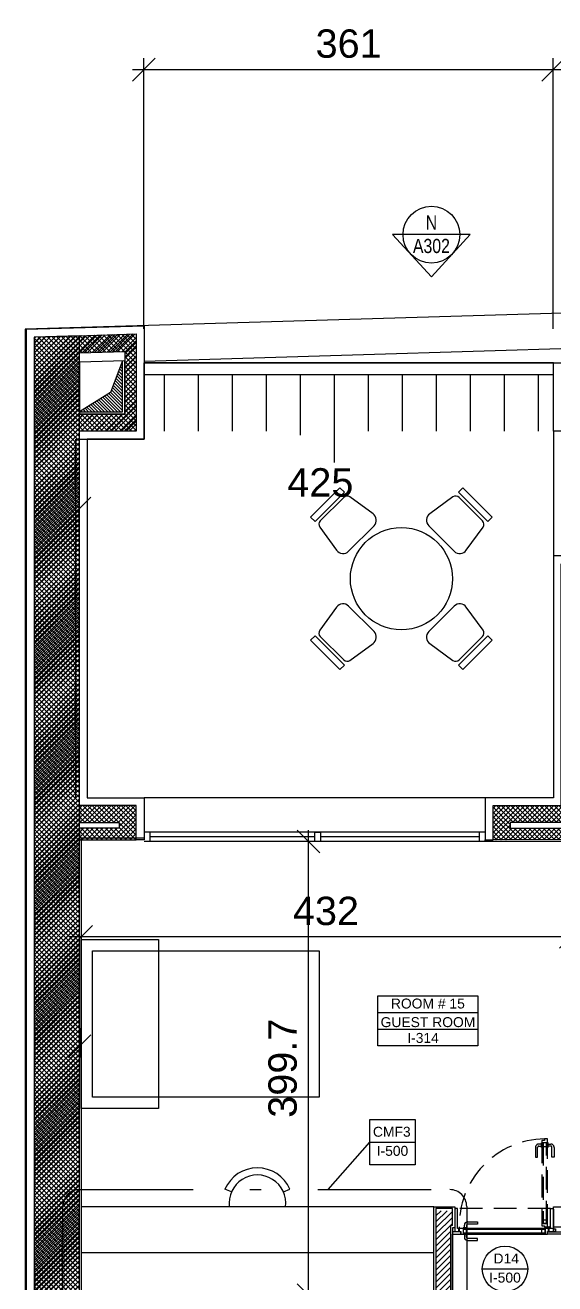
# Model space of a CAD drawing. Extents: x -1.7 to 46.3, y -159.8 to -77.2.
# Drawn here: x 0 to 4.67, y -89.85 to -78.76 of the extents above; entities that cross this region are included whole.
import ezdxf
from ezdxf.enums import TextEntityAlignment as Align

# ---------------------------------------------------------------- set-up
doc = ezdxf.new("R2010")
doc.units = 0
doc.header["$MEASUREMENT"] = 0
doc.header["$PDMODE"] = 35
doc.header["$PDSIZE"] = 0.3
for name, pattern in [('9-48-Xref plan$0$DASHED', [0.75, 0.5, -0.25]), ('9-48-Xref plan$0$HIDDEN', [0.3, 0.2, -0.1]), ('DASHDOT2', [0.5, 0.25, -0.125, 0, -0.125]), ('HIDDEN', [0.375, 0.25, -0.125])]:
    doc.linetypes.add(name, pattern=pattern)
doc.layers.get('0').update_dxf_attribs({"linetype": 'CONTINUOUS'})
doc.layers.get('DEFPOINTS').update_dxf_attribs({"linetype": 'CONTINUOUS'})
for name, color, linetype in [('60%', 7, 'CONTINUOUS'), ('9-48-Xref plan$0$0-DASHED', 8, '9-48-Xref plan$0$DASHED'), ('9-48-Xref plan$0$A-ALU', 9, 'CONTINUOUS'), ('9-48-Xref plan$0$A-HATCH-CONC', 8, 'CONTINUOUS'), ('9-48-Xref plan$0$A-PROJECTION', 8, 'CONTINUOUS'), ('9-48-Xref plan$0$a-shaft', 251, 'CONTINUOUS'), ('9-48-Xref plan$0$AR10-METAL', 243, 'CONTINUOUS'), ('9-48-Xref plan$0$AR12-WOOD', 42, 'CONTINUOUS'), ('9-48-Xref plan$0$AR13-PLST', 31, 'CONTINUOUS'), ('9-48-Xref plan$0$AR14-BLST', 8, 'CONTINUOUS'), ('9-48-Xref plan$0$AR19-DOORS', 34, 'CONTINUOUS'), ('9-48-Xref plan$0$AR21-WIN', 142, 'CONTINUOUS'), ('9-48-Xref plan$0$CON01-STRUCT', 6, 'CONTINUOUS'), ('9-48-Xref plan$0$CON02-NON-STRUCT', 5, 'CONTINUOUS'), ('9-48-Xref plan$0$HT01-STRUCT', 252, 'CONTINUOUS'), ('9-48-Xref plan$0$HT03-NON-STRUCT', 52, 'CONTINUOUS'), ('9-48-Xref plan$0$INT04-HINGE', 242, 'CONTINUOUS'), ('9-48-Xref plan$0$TIL03-CLD', 53, 'CONTINUOUS'), ('A-ANNO-ELTAG', 7, 'CONTINUOUS'), ('A-AREAS', 6, 'CONTINUOUS'), ('A-BALUST', 1, 'CONTINUOUS'), ('a-dim', 3, 'CONTINUOUS'), ('A-HATCH-CONC', 8, 'CONTINUOUS'), ('A-HATCH-WALL', 8, 'CONTINUOUS'), ('A-PROJECTION', 9, 'CONTINUOUS'), ('a-revetement', 1, 'CONTINUOUS'), ('a-shaft', 251, 'CONTINUOUS'), ('A-TILES', 137, 'CONTINUOUS'), ('A-WALL', 4, 'CONTINUOUS'), ('AR24-CLOSET', 33, 'CONTINUOUS'), ('AR25-FURN', 142, 'CONTINUOUS'), ('Parcelle$0$N-PLOT', 5, 'CONTINUOUS'), ('S-2ND-3RD-4-5-6TH$0$A-SHAFT 2-3-4-5-6', 8, 'CONTINUOUS'), ('S-2ND-3RD-4-5-6TH$0$A-STR 2-3-4-5-6', 2, 'CONTINUOUS'), ('S-2ND-3RD-4-5-6TH$0$N-PLOT', 5, 'CONTINUOUS'), ('SMB01-GEN-SMB', 13, 'CONTINUOUS'), ('SMB05-DOOR-NO', 32, 'CONTINUOUS'), ('SMB09-ROOM-NO', 52, 'CONTINUOUS'), ('SMB16-FURN', 142, 'CONTINUOUS')]:
    doc.layers.add(name, color=color, linetype=linetype)
doc.styles.add('A100-STEXT', font='ARIAL.TTF', dxfattribs={"height": 0.25})
doc.styles.add('BLOCK', font='ARIAL.TTF', dxfattribs={"width": 0.8, "height": 0.25})
doc.styles.add('raa', font='ARIAL.TTF')
doc.dimstyles.new('A100-DIM', dxfattribs={"dimtxt": 0.25, "dimasz": 0.2, "dimexe": 0.1, "dimexo": 0.3, "dimgap": 0.1, "dimtad": 1, "dimlfac": 100, "dimrnd": 0.5, "dimdsep": 46, "dimtxsty": 'A100-STEXT', "dimblk1": 'OBLIQUE', "dimblk2": 'OBLIQUE', "dimsah": 1, "dimcen": -0.05, "dimdle": 0.1, "dimclrd": 15, "dimclre": 15, "dimclrt": 256, "dimadec": 0, "dimazin": 0, "dimtfac": 0.28, "dimtix": 1, "dimtmove": 2, "dimatfit": 3, "dimldrblk": 'OBLIQUE', "dimfxl": 0, "dimtolj": 1, "dimarcsym": 0})
doc.dimstyles.new('dim-law', dxfattribs={"dimtxt": 0.25, "dimasz": 0.2, "dimexe": 0.1, "dimexo": 0.3, "dimgap": 0.1, "dimtad": 1, "dimlfac": 100, "dimdsep": 46, "dimtxsty": 'A100-STEXT', "dimblk1": 'OBLIQUE', "dimblk2": 'OBLIQUE', "dimsah": 1, "dimcen": -0.05, "dimdle": 0.1, "dimclrd": 15, "dimclre": 15, "dimclrt": 256, "dimadec": 0, "dimazin": 0, "dimtfac": 0.28, "dimtix": 1, "dimtmove": 2, "dimatfit": 3, "dimldrblk": 'OBLIQUE', "dimfxl": 0, "dimtolj": 1, "dimarcsym": 0})
pattern_1 = [(45, (8.927112, -200.333704), (-0.0212132034, 0.0212132034), []), (135, (8.927112, -200.333704), (-0.0212132034, -0.0212132034), [])]

# ---------------------------------------------------------------- blocks, each defined once
blk = doc.blocks.new('_OBLIQUE')
at = {"color": 0, "linetype": 'ByBlock'}
blk.add_line((-0.5, -0.5), (0.5, 0.5), dxfattribs=at)
blk = doc.blocks.new('*D186')
at = {"layer": '60%', "color": 15, "lineweight": -2}
for p, q in [((1.048, -81.436), (1.048, -79.051)), ((4.658, -81.436), (4.658, -79.051)), ((0.948, -79.151), (4.758, -79.151))]:
    blk.add_line(p, q, dxfattribs=at)
at = {"layer": 'DEFPOINTS', "color": 0}
for p in [(4.658, -79.151), (1.048, -81.736), (4.658, -81.736)]:
    blk.add_point(p, dxfattribs=at)
at = {"layer": '60%', "color": 15, "lineweight": -2, "xscale": 0.2, "yscale": 0.2, "zscale": 0.2, "rotation": 180}
blk.add_blockref('_OBLIQUE', (1.048, -79.151), dxfattribs=at)
at = {"layer": '60%', "color": 15, "lineweight": -2, "xscale": 0.2, "yscale": 0.2, "zscale": 0.2}
blk.add_blockref('_OBLIQUE', (4.658, -79.151), dxfattribs=at)
at = {"layer": '60%', "insert": (2.853, -78.923), "char_height": 0.25, "attachment_point": 5, "style": 'A100-STEXT'}
blk.add_mtext('\\A1;361', dxfattribs=at)
blk = doc.blocks.new('ELTAG_D')
for p, q in [((0.005, 0), (-0.005, 0)), ((0.00685, 0), (0, -0.00742)), ((0.00685, 0), (0.005, 0)), ((-0.00685, 0), (0, -0.00742)), ((-0.005, 0), (-0.00685, 0))]:
    blk.add_line(p, q)
blk.add_circle((0, 0), 0.005)
at = {"color": 7, "style": 'BLOCK', "width": 0.8}
for tag, p in [('ELV.NO.', (0, 0.00213)), ('DWG', (0, -0.00199))]:
    blk.add_attdef(tag, text='', height=0.0025, rotation=0, dxfattribs=at).set_placement(p, align=Align.MIDDLE)
blk = doc.blocks.new('A1018DA')
for p, q in [((-0.181, 0.506), (-0.734, 0.417)), ((-1, 0.406), (-0.875, 0.406)), ((-1, -0.406), (-1, 0.406)), ((-0.875, 0.406), (-0.875, -0.406)), ((-0.812, 0.325), (-0.812, -0.325)), ((0, -0.352), (0, 0.352)), ((-1, -0.406), (-0.875, -0.406)), ((-0.734, -0.417), (-0.181, -0.506))]:
    blk.add_line(p, q)
for centre, radius, start, end in [((-0.156, 0.352), 0.156, 0, 99.1102), ((-0.719, 0.325), 0.0938, 99.1102, 180), ((-0.719, -0.325), 0.0938, 180, 260.8898), ((-0.156, -0.352), 0.156, 260.8898, 0)]:
    blk.add_arc(centre, radius, start, end)
blk = doc.blocks.new('*D252')
at = {"layer": 'a-dim', "color": 15, "lineweight": -2}
for p, q in [((2.499, -90.048), (2.499, -85.851)), ((3.303, -85.951), (2.399, -85.951)), ((3.303, -89.948), (2.399, -89.948))]:
    blk.add_line(p, q, dxfattribs=at)
at = {"layer": 'DEFPOINTS', "color": 0}
for p in [(2.499, -85.951), (3.603, -85.951), (3.603, -89.948)]:
    blk.add_point(p, dxfattribs=at)
at = {"layer": 'a-dim', "color": 15, "lineweight": -2, "xscale": 0.2, "yscale": 0.2, "zscale": 0.2}
for p, rotation in [((2.499, -85.951), 90), ((2.499, -89.948), 270)]:
    blk.add_blockref('_OBLIQUE', p, dxfattribs=dict(at, rotation=rotation))
at = {"layer": 'a-dim', "insert": (2.272, -87.949), "char_height": 0.25, "attachment_point": 5, "rotation": 90, "style": 'A100-STEXT'}
blk.add_mtext('\\A1;399.7', dxfattribs=at)
blk = doc.blocks.new('*D253')
at = {"layer": 'a-dim', "color": 15, "lineweight": -2}
for p, q in [((0.493, -86.251), (0.493, -86.893)), ((4.813, -86.251), (4.813, -86.893)), ((4.913, -86.793), (0.393, -86.793))]:
    blk.add_line(p, q, dxfattribs=at)
at = {"layer": 'DEFPOINTS', "color": 0}
for p in [(0.493, -85.951), (4.813, -85.951), (0.493, -86.793)]:
    blk.add_point(p, dxfattribs=at)
at = {"layer": 'a-dim', "color": 15, "lineweight": -2, "xscale": 0.2, "yscale": 0.2, "zscale": 0.2}
for p, rotation in [((0.493, -86.793), 180.0000000001747), ((4.813, -86.793), 1.747402222918026e-10)]:
    blk.add_blockref('_OBLIQUE', p, dxfattribs=dict(at, rotation=rotation))
at = {"layer": 'a-dim', "insert": (2.653, -86.565), "char_height": 0.25, "attachment_point": 5, "style": 'A100-STEXT'}
blk.add_mtext('\\A1;432', dxfattribs=at)

msp = doc.modelspace()

# ---------------------------------------------------------------- hatches: boundary and pattern name
at = {"layer": '9-48-Xref plan$0$a-shaft'}
h = msp.add_hatch(dxfattribs=at)
h.set_pattern_fill('_USER,_O', color=256, scale=0.02, angle=315, pattern_type=0)
h.set_pattern_definition([(315, (-338376.396732, -23882.107392), (0.0141421356237, 0.0141421356237), [])])
h.paths.add_polyline_path([(0.85837, -81.71679), (0.85814, -81.71679), (0.75319, -81.99498), (0.47837, -82.16568), (0.85837, -82.16568)])
at = {"layer": '9-48-Xref plan$0$HT01-STRUCT'}
h = msp.add_hatch(dxfattribs=at)
h.set_pattern_fill('_USER', color=256, scale=0.03, angle=45, style=0, double=1, pattern_type=0)
h.set_pattern_definition(pattern_1)
h.paths.add_polyline_path([(0.47828, -81.49499), (0.07837, -81.50689), (0.07837, -96.73568), (0.47837, -96.73568), (0.47837, -96.57568)])
h = msp.add_hatch(dxfattribs=at)
h.set_pattern_fill('_USER', color=256, scale=0.03, angle=45, style=0, double=1, pattern_type=0)
h.set_pattern_definition(pattern_1)
h.paths.add_polyline_path([(0.87837, -81.63315), (0.87837, -82.18568), (0.47828, -82.18568), (0.47828, -82.33568), (0.97837, -82.33568), (0.97837, -81.48011), (0.47828, -81.49499), (0.47828, -81.64506)])
h = msp.add_hatch(dxfattribs=at)
h.set_pattern_fill('_USER', color=256, scale=0.03, angle=45, style=0, double=1, pattern_type=0)
h.set_pattern_definition(pattern_1)
h.paths.add_polyline_path([(5.02837, -83.50568), (4.72837, -83.50568), (4.72837, -85.63568), (4.12837, -85.63568), (4.12837, -85.93568), (5.03279, -85.9353)])
h.paths.add_polyline_path([(4.87837, -85.78568), (4.87837, -83.60568), (4.92837, -83.60568), (4.92837, -85.83568), (4.27837, -85.83568), (4.27837, -85.78568)], flags=16)
h = msp.add_hatch(dxfattribs=at)
h.set_pattern_fill('_USER', color=256, scale=0.03, angle=45, style=0, double=1, pattern_type=0)
h.set_pattern_definition(pattern_1)
h.paths.add_polyline_path([(0.97837, -85.63568), (0.4783, -85.63568), (0.4783, -85.78568), (0.82837, -85.78568), (0.82837, -85.83568), (0.47831, -85.83568), (0.47831, -85.93568), (0.97837, -85.93568)])
at = {"layer": '9-48-Xref plan$0$HT03-NON-STRUCT'}
h = msp.add_hatch(dxfattribs=at)
h.set_pattern_fill('ANSI31', color=252, scale=0.3, style=0, double=1)
h.set_pattern_definition([(45, (8.92711, -200.354426), (-0.026516504, 0.026516504), [])])
h.paths.add_polyline_path([(3.62332, -91.00068), (3.76837, -91.00068), (3.76837, -90.8564), (3.7526, -90.8564), (3.7526, -89.3564), (3.76837, -89.3564), (3.76837, -89.2064), (3.62332, -89.2064)])
at = {"layer": 'A-HATCH-CONC'}
h = msp.add_hatch(dxfattribs=at)
h.set_pattern_fill('ANSI31', color=256, scale=0.25, style=0)
h.set_pattern_definition([(45, (8e-11, -138.735676), (-0.022097087, 0.022097087), [])])
h.paths.add_polyline_path([(0.47837, -81.49796), (0.07837, -81.50689), (0.07837, -96.73568), (0.47837, -96.73568)])
at = {"layer": 'A-HATCH-WALL'}
h = msp.add_hatch(dxfattribs=at)
h.set_pattern_fill('ANSI32', color=256, scale=0.25, style=0)
h.set_pattern_definition([(45, (-4e-09, -138.73489), (-0.06629126, 0.06629126), []), (45, (0.04419, -138.73489), (-0.06629126, 0.06629126), [])])
h.paths.add_polyline_path([(0.97837, -81.47932), (0.47837, -81.4942), (0.47837, -81.64427), (0.87837, -81.63236), (0.87837, -82.18489), (0.47837, -82.18489), (0.47837, -82.33489), (0.97837, -82.33489)])
at = {"layer": 'a-shaft'}
h = msp.add_hatch(dxfattribs=at)
h.set_pattern_fill('_USER,_O', color=256, scale=0.02, angle=315, pattern_type=0)
h.set_pattern_definition([(315, (-338376.396732, -23882.107392), (0.0141421356237, 0.0141421356237), [])])
h.paths.add_polyline_path([(0.85837, -81.71679), (0.85814, -81.71679), (0.75319, -81.99498), (0.47837, -82.16568), (0.85837, -82.16568)])

# ---------------------------------------------------------------- linework, layer by layer
msp.add_circle((3.3183, -83.63608), 0.45)
at = {"layer": '9-48-Xref plan$0$0-DASHED', "ltscale": 0.8}
for p, q in [((4.6079, -89.31847), (4.5579, -89.31847)), ((4.5579, -89.33894), (4.5799, -89.33894)), ((4.5799, -89.33894), (4.5799, -89.34847)), ((4.5799, -89.34847), (4.6079, -89.34847)), ((4.5799, -89.35072), (4.5799, -89.34872)), ((4.61024, -89.34872), (4.5799, -89.34872)), ((4.6099, -89.35072), (4.5799, -89.35072))]:
    msp.add_line(p, q, dxfattribs=at)
msp.add_lwpolyline([(4.5979, -89.31847), (4.5979, -89.28847), (4.5679, -89.28847), (4.5679, -89.31847)], close=True, dxfattribs=at)
at = {"layer": '9-48-Xref plan$0$A-ALU'}
for p, q in [((4.65837, -82.33568), (4.65837, -83.43568)), ((4.05837, -85.56568), (1.04837, -85.56568))]:
    msp.add_line(p, q, dxfattribs=at)
at = {"layer": '9-48-Xref plan$0$A-HATCH-CONC', "linetype": '9-48-Xref plan$0$HIDDEN'}
for p, q in [((4.5799, -88.58725), (4.5579, -88.58725)), ((4.5579, -88.58725), (4.5579, -89.33894)), ((4.6079, -88.60772), (4.5579, -88.60772)), ((4.5679, -88.60772), (4.5679, -89.31847)), ((4.6079, -88.57272), (4.5799, -88.57272)), ((4.5799, -88.57272), (4.5799, -88.58725)), ((4.5979, -89.31847), (4.5979, -88.60772)), ((4.6079, -89.34847), (4.6079, -88.57272)), ((4.6329, -89.18568), (3.81384, -89.18568))]:
    msp.add_line(p, q, dxfattribs=at)
for points in [[(4.5529, -88.64672), (4.5529, -88.60672), (4.5579, -88.60672), (4.5579, -88.64672)], [(4.5979, -88.63772), (4.5979, -88.60772), (4.5679, -88.60772), (4.5679, -88.63772)], [(4.6129, -88.64622), (4.6129, -88.60622), (4.6079, -88.60622), (4.6079, -88.64622)]]:
    msp.add_lwpolyline(points, close=True, dxfattribs=at)
for points in [[(4.5009, -88.64722), (4.5009, -88.73222), (4.5199, -88.73222), (4.5199, -88.64622)], [(4.5299, -88.63622), (4.5529, -88.63622), (4.5529, -88.61722), (4.5309, -88.61722)], [(4.6359, -88.63622), (4.6129, -88.63622), (4.6129, -88.61722), (4.6349, -88.61722)], [(4.6649, -88.64722), (4.6649, -88.73222), (4.6459, -88.73222), (4.6459, -88.64622)]]:
    msp.add_lwpolyline(points, dxfattribs=at)
for centre, radius, start, end in [((4.58894, -89.33326), 0.76058, 90.680788, 182.050884), ((4.5309, -88.64722), 0.03, 90, 180), ((4.5299, -88.64622), 0.01, 90, 180), ((4.6349, -88.64722), 0.03, 0, 90), ((4.6359, -88.64622), 0.01, 0, 90)]:
    msp.add_arc(centre, radius, start, end, dxfattribs=at)
at = {"layer": '9-48-Xref plan$0$A-PROJECTION'}
msp.add_line((7.15837, -81.53964), (1.04881, -81.72169), dxfattribs=at)
at = {"layer": '9-48-Xref plan$0$a-shaft'}
msp.add_lwpolyline([(0.47837, -82.16568), (0.85837, -82.16568), (0.85837, -81.71619), (0.75319, -81.99498), (0.47837, -82.16568)], dxfattribs=at)
at = {"layer": '9-48-Xref plan$0$AR10-METAL', "ltscale": 70}
for points in [[(3.90234, -89.35547), (3.86234, -89.35547), (3.86234, -89.36047), (3.90234, -89.36047)], [(3.90234, -89.41547), (3.86234, -89.41547), (3.86234, -89.41047), (3.90234, -89.41047)]]:
    msp.add_lwpolyline(points, close=True, dxfattribs=at)
for points in [[(3.89234, -89.33247), (3.89234, -89.35547), (3.87334, -89.35547), (3.87334, -89.33347)], [(3.90334, -89.30347), (3.98834, -89.30347), (3.98834, -89.32247), (3.90234, -89.32247)], [(3.89234, -89.43847), (3.89234, -89.41547), (3.87334, -89.41547), (3.87334, -89.43747)], [(3.90334, -89.46747), (3.98834, -89.46747), (3.98834, -89.44847), (3.90234, -89.44847)]]:
    msp.add_lwpolyline(points, dxfattribs=at)
for centre, radius, start, end in [((3.90334, -89.33347), 0.03, 90, 180), ((3.90234, -89.33247), 0.01, 90, 180), ((3.90334, -89.43747), 0.03, 180, 270), ((3.90234, -89.43847), 0.01, 180, 270)]:
    msp.add_arc(centre, radius, start, end, dxfattribs=at)
at = {"layer": '9-48-Xref plan$0$AR12-WOOD'}
for points in [[(4.67837, -89.39047), (4.65837, -89.39047), (4.65837, -89.36568), (4.67837, -89.36568)], [(4.60737, -89.39047), (6.83541, -89.39047), (6.85541, -89.41047), (4.60737, -89.41047)]]:
    msp.add_lwpolyline(points, close=True, dxfattribs=at)
msp.add_lwpolyline([(3.78837, -89.39047), (3.7676, -89.39047), (3.7676, -90.78088), (3.84137, -90.78088), (3.84137, -90.76088), (3.7676, -90.76088), (3.7676, -89.41047), (3.84137, -89.41047), (3.84137, -89.39047), (3.78837, -89.39047)], dxfattribs=at)
at = {"layer": '9-48-Xref plan$0$AR13-PLST', "ltscale": 0.25}
for points in [[(5.04925, -82.33568), (5.04925, -82.33568), (5.04925, -86.76568), (8.49049, -86.76568), (8.49049, -87.53043), (8.30637, -87.53043), (8.30637, -86.95568), (5.05337, -86.95568), (5.05337, -88.46068), (5.65337, -88.46068), (5.65337, -89.16068), (8.30637, -89.16068), (8.30637, -88.39068), (8.49049, -88.39068), (8.49049, -89.08567), (8.75875, -89.08569), (8.75875, -89.35069), (4.65837, -89.35068), (4.65837, -89.17068), (4.81337, -89.17068), (4.81337, -85.95068), (4.05837, -85.95068), (4.05837, -85.93568)], [(1.04837, -85.90666), (1.04837, -85.92166), (0.49337, -85.92166), (0.49337, -89.94766), (3.60332, -89.94766), (3.60332, -89.17068), (3.78837, -89.17068), (3.78837, -89.35568), (3.7676, -89.35568), (3.7676, -90.81568), (3.78872, -90.81568)]]:
    msp.add_lwpolyline(points, dxfattribs=at)
at = {"layer": '9-48-Xref plan$0$AR14-BLST'}
msp.add_lwpolyline([(1.04837, -81.83568), (4.65837, -81.83568), (4.65837, -81.73568), (1.04837, -81.73568)], close=True, dxfattribs=at)
at = {"layer": '9-48-Xref plan$0$AR19-DOORS', "ltscale": 70}
for p, q in [((4.6149, -89.36047), (3.82884, -89.36047)), ((3.82884, -89.36047), (3.82884, -89.38847)), ((3.86384, -89.36047), (3.86384, -89.41047)), ((4.5849, -89.37047), (3.86384, -89.37047)), ((4.5849, -89.36047), (4.5849, -89.41047)), ((4.6149, -89.38847), (4.6149, -89.36047)), ((3.82384, -89.39047), (3.78837, -89.39047)), ((3.82884, -89.38847), (3.84337, -89.38847)), ((3.84337, -89.38847), (3.84337, -89.41047)), ((3.84337, -89.41047), (4.60537, -89.41047)), ((3.86384, -89.40047), (4.5849, -89.40047)), ((4.60537, -89.41047), (4.60537, -89.38847)), ((4.60537, -89.38847), (4.6149, -89.38847))]:
    msp.add_line(p, q, dxfattribs=at)
for points in [[(3.82384, -89.39047), (3.82384, -89.36047), (3.81384, -89.36047), (3.81384, -89.18568), (3.79337, -89.18568), (3.79337, -89.19088), (3.78837, -89.19088), (3.78837, -89.39047)], [(4.6329, -89.36047), (4.6329, -89.18568), (4.65337, -89.18568), (4.65337, -89.19088), (4.65837, -89.19088), (4.65837, -89.38847)], [(4.6199, -89.38847), (4.6199, -89.36247)]]:
    msp.add_lwpolyline(points, dxfattribs=at)
for points in [[(3.89384, -89.37047), (3.86384, -89.37047), (3.86384, -89.40047), (3.89384, -89.40047)], [(4.5849, -89.37047), (4.5549, -89.37047), (4.5549, -89.40047), (4.5849, -89.40047)]]:
    msp.add_lwpolyline(points, close=True, dxfattribs=at)
at = {"layer": '9-48-Xref plan$0$AR19-DOORS', "linetype": 'Continuous'}
msp.add_lwpolyline([(4.65837, -89.36047), (4.6199, -89.36047), (4.6199, -89.37247), (4.6199, -89.37247), (4.6199, -89.38033), (4.6199, -89.37623), (4.6199, -89.37623), (4.6199, -89.38847), (4.65837, -89.38847), (4.65837, -89.36047)], close=True, dxfattribs=at)
at = {"layer": '9-48-Xref plan$0$AR21-WIN'}
for p, q in [((4.05837, -85.87068), (1.04837, -85.87068)), ((1.09837, -85.87068), (1.09837, -85.95068)), ((2.55337, -85.91068), (1.09837, -85.91068)), ((4.00837, -85.91068), (2.60337, -85.91068)), ((4.00837, -85.95068), (4.00837, -85.87068)), ((4.05837, -85.95068), (1.04837, -85.95068))]:
    msp.add_line(p, q, dxfattribs=at)
msp.add_lwpolyline([(2.60337, -85.95068), (2.55337, -85.95068), (2.55337, -85.87068), (2.60337, -85.87068)], close=True, dxfattribs=at)
at = {"layer": '9-48-Xref plan$0$CON01-STRUCT'}
for points in [[(0.47837, -96.73568), (0.47828, -81.49499), (0.07837, -81.50689), (0.07837, -96.73568)], [(4.87837, -85.78568), (4.27837, -85.78568), (4.27837, -85.83568), (4.92837, -85.83568), (4.92837, -83.60568), (4.87837, -83.60568)], [(0.97837, -85.63568), (0.4783, -85.63568), (0.4783, -85.78568), (0.82837, -85.78568), (0.82837, -85.83568), (0.47831, -85.83568), (0.47831, -85.93568), (0.97837, -85.93568)]]:
    msp.add_lwpolyline(points, close=True, dxfattribs=at)
for points in [[(0.47828, -81.49499), (0.97837, -81.48011), (0.97837, -82.33568), (0.47837, -82.33568)], [(0.47837, -81.64505), (0.87837, -81.63315), (0.87837, -82.18568), (0.47837, -82.18568)], [(5.03279, -85.9353), (4.12837, -85.93568), (4.12837, -85.63568), (4.72837, -85.63568), (4.72837, -83.50568), (5.02837, -83.50568), (5.03279, -85.9353)]]:
    msp.add_lwpolyline(points, dxfattribs=at)
at = {"layer": '9-48-Xref plan$0$CON02-NON-STRUCT'}
for p, q in [((3.76837, -89.33568), (3.7526, -89.33568)), ((3.7526, -89.33568), (3.7526, -90.83568))]:
    msp.add_line(p, q, dxfattribs=at)
msp.add_lwpolyline([(3.76837, -89.33568), (3.76837, -89.18568), (3.62332, -89.18568), (3.62332, -91.00068), (3.76872, -91.00068), (3.76872, -90.83568), (3.7526, -90.83568)], dxfattribs=at)
at = {"layer": '9-48-Xref plan$0$INT04-HINGE'}
for p, q in [((4.61515, -89.35813), (4.61515, -89.38847)), ((4.61715, -89.35847), (4.61715, -89.38847)), ((4.61765, -89.35847), (4.61765, -89.38847)), ((4.61965, -89.35813), (4.61965, -89.38847)), ((4.61715, -89.38847), (4.61515, -89.38847)), ((4.61965, -89.38847), (4.61765, -89.38847))]:
    msp.add_line(p, q, dxfattribs=at)
for radius in [0.0075, 0.0055]:
    msp.add_circle((4.6174, -89.35097), radius, dxfattribs=at)
at = {"layer": '9-48-Xref plan$0$INT04-HINGE', "ltscale": 0.8}
for radius in [0.0075, 0.0075, 0.0075, 0.0075, 0.0075, 0.0075, 0.0075, 0.0075, 0.0075, 0.0055, 0.0055, 0.0055, 0.0055, 0.0055, 0.0055, 0.0055, 0.0055, 0.0055]:
    msp.add_circle((4.6174, -89.35097), radius, dxfattribs=at)
at = {"layer": '9-48-Xref plan$0$INT04-HINGE', "ltscale": 0.4}
for radius in [0.0075, 0.0075, 0.0075, 0.0075, 0.0075, 0.0075, 0.0055, 0.0055, 0.0055, 0.0055, 0.0055, 0.0055]:
    msp.add_circle((4.6174, -89.35097), radius, dxfattribs=at)
at = {"layer": '9-48-Xref plan$0$TIL03-CLD'}
for points in [[(1.09837, -94.92068), (1.09837, -95.30568), (0.54837, -95.30568), (0.54837, -96.50568), (1.09837, -96.50568), (1.09837, -96.80568), (0.00837, -96.80568), (0.00837, -81.43895), (1.04837, -81.40799), (1.04837, -82.40568), (0.54837, -82.40568), (0.54837, -85.56568), (1.04837, -85.56568), (1.04837, -85.93568), (0.97837, -85.93568)], [(5.02837, -82.26568), (5.02837, -82.33568), (4.65837, -82.33568), (4.65837, -81.73568), (5.09837, -81.73568), (5.09837, -81.95568), (5.02837, -81.95568)], [(5.02837, -83.50568), (5.02837, -83.43568), (4.65837, -83.43568), (4.65837, -85.56568), (4.05837, -85.56568), (4.05837, -85.93568), (4.12837, -85.93568)]]:
    msp.add_lwpolyline(points, dxfattribs=at)
at = {"layer": 'A-AREAS'}
for p, q in [((1.04837, -82.40568), (1.04837, -81.73568)), ((1.04837, -81.73568), (4.65837, -81.73568)), ((0.44837, -85.56568), (0.44837, -82.40568)), ((0.44837, -82.40568), (1.04837, -82.40568))]:
    msp.add_line(p, q, dxfattribs=at)
at = {"layer": 'A-BALUST'}
msp.add_lwpolyline([(1.04837, -81.83568), (4.65837, -81.83568), (4.65837, -81.73568), (1.04837, -81.73568)], close=True, dxfattribs=at)
at = {"layer": 'a-dim', "color": 15}
for p, q in [((0.47837, -82.96073), (0.47837, -82.91708)), ((0.47837, -87.59564), (0.47837, -87.85479))]:
    msp.add_line(p, q, dxfattribs=at)
at = {"layer": 'A-PROJECTION'}
msp.add_line((7.15837, -81.53964), (1.04881, -81.72169), dxfattribs=at)
at = {"layer": 'a-revetement'}
for p, q in [((1.04837, -81.40799), (0.00837, -81.43895)), ((0.00837, -81.43895), (0.00837, -96.80568)), ((1.04837, -81.40799), (1.04837, -82.40568)), ((4.65837, -82.33568), (4.65837, -81.73568)), ((4.65837, -81.73568), (5.09837, -81.73568)), ((1.04837, -82.40568), (0.54837, -82.40568))]:
    msp.add_line(p, q, dxfattribs=at)
at = {"layer": 'a-revetement', "ltscale": 4}
msp.add_line((5.02837, -82.33568), (4.65837, -82.33568), dxfattribs=at)
at = {"layer": 'a-shaft'}
msp.add_lwpolyline([(0.47837, -82.16568), (0.85837, -82.16568), (0.85837, -81.71619), (0.75319, -81.99498), (0.47837, -82.16568)], dxfattribs=at)
at = {"layer": 'A-TILES'}
for p, q in [((1.22837, -82.33568), (1.22837, -81.83568)), ((1.52837, -82.33568), (1.52837, -81.83568)), ((1.82837, -81.88814), (1.82837, -81.83568)), ((2.12837, -82.1294), (2.12837, -81.83568)), ((2.42837, -82.33568), (2.42837, -81.83568)), ((2.72837, -82.33568), (2.72837, -81.83568)), ((3.02837, -82.33568), (3.02837, -81.83568)), ((3.32837, -82.33568), (3.32837, -81.83568)), ((3.62837, -82.33568), (3.62837, -81.83568)), ((3.92837, -82.33568), (3.92837, -81.83568)), ((4.22837, -82.33568), (4.22837, -81.83568)), ((4.52837, -82.33568), (4.52837, -81.83568)), ((1.82837, -82.33568), (1.82837, -81.88814)), ((2.12837, -82.33568), (2.12837, -82.1294)), ((2.42837, -82.37067), (2.42837, -82.33568)), ((2.72837, -82.61193), (2.72837, -82.33568))]:
    msp.add_line(p, q, dxfattribs=at)
at = {"layer": 'A-WALL'}
for points in [[(0.37837, -81.49796), (0.97837, -81.48011), (0.97837, -82.33568), (0.47837, -82.33568)], [(0.47837, -81.64505), (0.87837, -81.63315), (0.87837, -82.18568), (0.47837, -82.18568)]]:
    msp.add_lwpolyline(points, dxfattribs=at)
at = {"layer": 'AR24-CLOSET'}
msp.add_line((3.60332, -89.57681), (0.49337, -89.57681), dxfattribs=at)
at = {"layer": 'AR25-FURN', "linetype": 'Continuous'}
for p, q in [((0.49337, -86.81598), (1.177, -86.81598)), ((0.49337, -88.30537), (0.49337, -86.81598)), ((1.177, -86.81598), (1.177, -88.30537)), ((0.59337, -86.91598), (1.177, -86.91598)), ((0.59337, -88.20537), (0.59337, -86.91598)), ((1.177, -86.91598), (1.177, -88.20537)), ((1.177, -88.20537), (0.59337, -88.20537)), ((1.177, -88.30537), (0.49337, -88.30537)), ((1.81914, -89.03988), (1.76184, -89.01492)), ((2.27755, -89.03988), (2.33485, -89.01492)), ((3.60332, -89.17068), (0.49337, -89.17068))]:
    msp.add_line(p, q, dxfattribs=at)
at = {"layer": 'AR25-FURN', "linetype": 'HIDDEN', "ltscale": 7}
for p, q in [((1.177, -86.91598), (2.59337, -86.91598)), ((2.59337, -86.91598), (2.59337, -88.20537)), ((2.59337, -88.20537), (1.177, -88.20537))]:
    msp.add_line(p, q, dxfattribs=at)
at = {"layer": 'AR25-FURN', "linetype": 'Continuous'}
for radius, start, end in [(0.3125, 23.534791, 156.465209), (0.25, 352.883531, 187.116469)]:
    msp.add_arc((2.04835, -89.1397), radius, start, end, dxfattribs=at)
at = {"layer": 'Parcelle$0$N-PLOT'}
msp.add_lwpolyline([(0, -138.73568), (38.90837, -138.73568, 0.41421356), (41.90837, -135.73568), (41.90837, -83.28104, 0.4229554), (38.81912, -80.28237), (0, -81.43774)], format="xyb", close=True, dxfattribs=at)
at = {"layer": 'S-2ND-3RD-4-5-6TH$0$A-SHAFT 2-3-4-5-6'}
msp.add_lwpolyline([(0.47837, -82.18568), (0.87837, -82.18568), (0.87837, -81.71619), (0.47837, -81.7281)], close=True, dxfattribs=at)
at = {"layer": 'S-2ND-3RD-4-5-6TH$0$A-STR 2-3-4-5-6'}
msp.add_lwpolyline([(0.07837, -96.73568), (0.47837, -96.73568), (0.47837, -81.49796), (0.07837, -81.50689)], close=True, dxfattribs=at)
at = {"layer": 'S-2ND-3RD-4-5-6TH$0$N-PLOT'}
msp.add_lwpolyline([(0, -138.73568), (38.90837, -138.73568, 0.41421356), (41.90837, -135.73568), (41.90837, -83.28104, 0.4229554), (38.81912, -80.28237), (0, -81.43774)], format="xyb", close=True, dxfattribs=at)
at = {"layer": 'SMB01-GEN-SMB', "linetype": 'DASHDOT2', "ltscale": 4}
for p, q in [((0.48103, -89.01886), (3.74405, -89.01886)), ((0.33103, -89.94231), (0.33103, -89.16886)), ((3.89405, -89.16886), (3.89405, -89.94231))]:
    msp.add_line(p, q, dxfattribs=at)
for centre, start, end in [((0.48103, -89.16886), 90, 180), ((3.74405, -89.16886), 0, 90)]:
    msp.add_arc(centre, 0.15, start, end, dxfattribs=at)
at = {"layer": 'SMB05-DOOR-NO'}
msp.add_line((4.0314, -89.71788), (4.4323, -89.71788), dxfattribs=at)
msp.add_circle((4.23185, -89.71788), 0.20045, dxfattribs=at)
at = {"layer": 'SMB09-ROOM-NO'}
for p, q in [((3.11118, -87.31134), (3.99166, -87.31134)), ((3.11118, -87.751), (3.11118, -87.31134)), ((3.99166, -87.31134), (3.99166, -87.751)), ((3.11118, -87.45789), (3.99166, -87.45789)), ((3.11118, -87.60444), (3.99166, -87.60444)), ((3.99166, -87.751), (3.11118, -87.751))]:
    msp.add_line(p, q, dxfattribs=at)
at = {"layer": 'SMB16-FURN'}
for p, q in [((3.03923, -88.40082), (3.44013, -88.40082)), ((3.03923, -88.80173), (3.03923, -88.40082)), ((3.44013, -88.40082), (3.44013, -88.80173)), ((2.6735, -89.01886), (3.03923, -88.60127)), ((3.03923, -88.60127), (3.44013, -88.60127)), ((3.44013, -88.80173), (3.03923, -88.80173))]:
    msp.add_line(p, q, dxfattribs=at)

# ---------------------------------------------------------------- block references
at = {"xscale": 0.4499999999999313, "yscale": 0.4500000000000455, "zscale": 0.001}
for p, rotation in [((2.96475, -83.28253), 315.0000000000512), ((3.67186, -83.28253), 224.9999999999488), ((2.96475, -83.98964), 44.99999999994882), ((3.67186, -83.98964), 135.0000000000512)]:
    msp.add_blockref('A1018DA', p, dxfattribs=dict(at, rotation=rotation))
at = {"layer": 'A-ANNO-ELTAG', "xscale": 50, "yscale": 50, "zscale": 50}
msp.add_blockref('ELTAG_D', (3.58292, -80.60479), dxfattribs=at).add_auto_attribs({'ELV.NO.': 'N', 'DWG': 'A302'})
at = {"layer": 'a-dim', "color": 15, "xscale": 0.2, "yscale": 0.2, "zscale": 0.2}
for p, rotation in [((0.47837, -83.01708), 180.0000000037682), ((0.47837, -87.75479), 180)]:
    msp.add_blockref('_OBLIQUE', p, dxfattribs=dict(at, rotation=rotation))

# ---------------------------------------------------------------- texts
at = {"layer": 'a-dim', "insert": (2.60337, -82.78943), "char_height": 0.25, "attachment_point": 5, "rotation": 0, "style": 'A100-STEXT'}
msp.add_mtext('\\A1;425', dxfattribs=at)
at = {"layer": 'SMB05-DOOR-NO', "style": 'raa'}
for s, p in [('D14', (4.24263, -89.62599)), ('I-500', (4.23185, -89.79414))]:
    msp.add_text(s, height=0.0875, dxfattribs=at).set_placement(p, align=Align.MIDDLE_CENTER)
at = {"layer": 'SMB09-ROOM-NO', "style": 'raa'}
for s, p in [('ROOM # 15', (3.55185, -87.37947)), ('GUEST ROOM', (3.55265, -87.54342)), ('I-314', (3.5094, -87.68233))]:
    msp.add_text(s, height=0.0875, dxfattribs=at).set_placement(p, align=Align.MIDDLE_CENTER)
at = {"layer": 'SMB16-FURN', "style": 'raa'}
for s, p in [('CMF3 ', (3.25046, -88.50938)), ('I-500', (3.23967, -88.67754))]:
    msp.add_text(s, height=0.0875, dxfattribs=at).set_placement(p, align=Align.MIDDLE_CENTER)

# ---------------------------------------------------------------- dimensions: what is measured, and where the dimension line sits
at = {"layer": '60%'}
dim = msp.add_linear_dim(base=(4.65837, -79.15087), p1=(1.04837, -81.73568), p2=(4.65837, -81.73568), dimstyle='A100-DIM', dxfattribs=at)
dim.commit()
dim.dimension.update_dxf_attribs({"geometry": '*D186', "text_midpoint": (2.85337, -78.92314)})
at = {"layer": 'a-dim'}
for p1, p2, distance, picture, middle in [((3.60332, -89.94766), (3.60332, -85.95068), 1.10395, '*D252', (2.27165, -87.94917)), ((4.81337, -85.95068), (0.49337, -85.95068), 0.84255, '*D253', (2.65337, -86.5655))]:
    dim = msp.add_aligned_dim(p1=p1, p2=p2, distance=distance, dimstyle='dim-law', dxfattribs=at)
    dim.commit()
    dim.dimension.update_dxf_attribs({"geometry": picture, "text_midpoint": middle})

doc.saveas('drawing.dxf')
